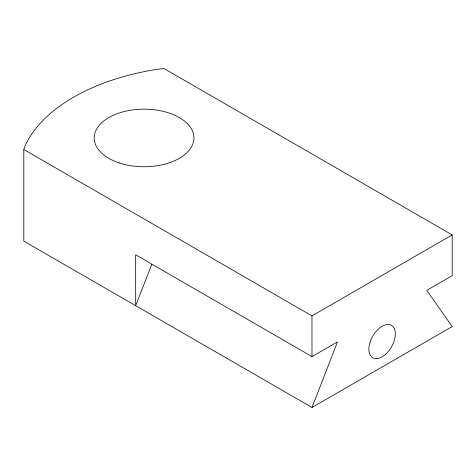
<?xml version="1.0" encoding="UTF-8"?>
<svg xmlns="http://www.w3.org/2000/svg" width="476" height="476" viewBox="0 0 476 476"><rect width="100%" height="100%" fill="white"/><g stroke="black" fill="none" stroke-linecap="round" stroke-linejoin="round"><path stroke-width="0.71" d="M23.8 149.494L25.127 145.638A187.026 107.981 0 0 1 157.377 69.282L163.994 68.526L452.2 234.918L452.2 275.64L426.752 290.336L452.2 326.542L312.018 407.474L23.8 241.118L23.8 149.494L311.982 315.874L452.2 234.918M151.767 264.245L135.69 305.675L135.654 254.791L311.982 356.595L337.472 341.881L312.018 407.474M311.982 315.874L311.982 356.595M385.53 354.334A18.701 10.799 -60 0 0 391.462 325.364A18.701 10.799 -60 0 0 369.334 344.981A18.701 10.799 -60 0 0 385.53 354.334M119.131 162.887A49.873 28.792 0 0 0 193.94 137.951A49.873 28.792 0 0 0 119.131 113.014A49.873 28.792 0 0 0 119.131 162.887"/></g></svg>
